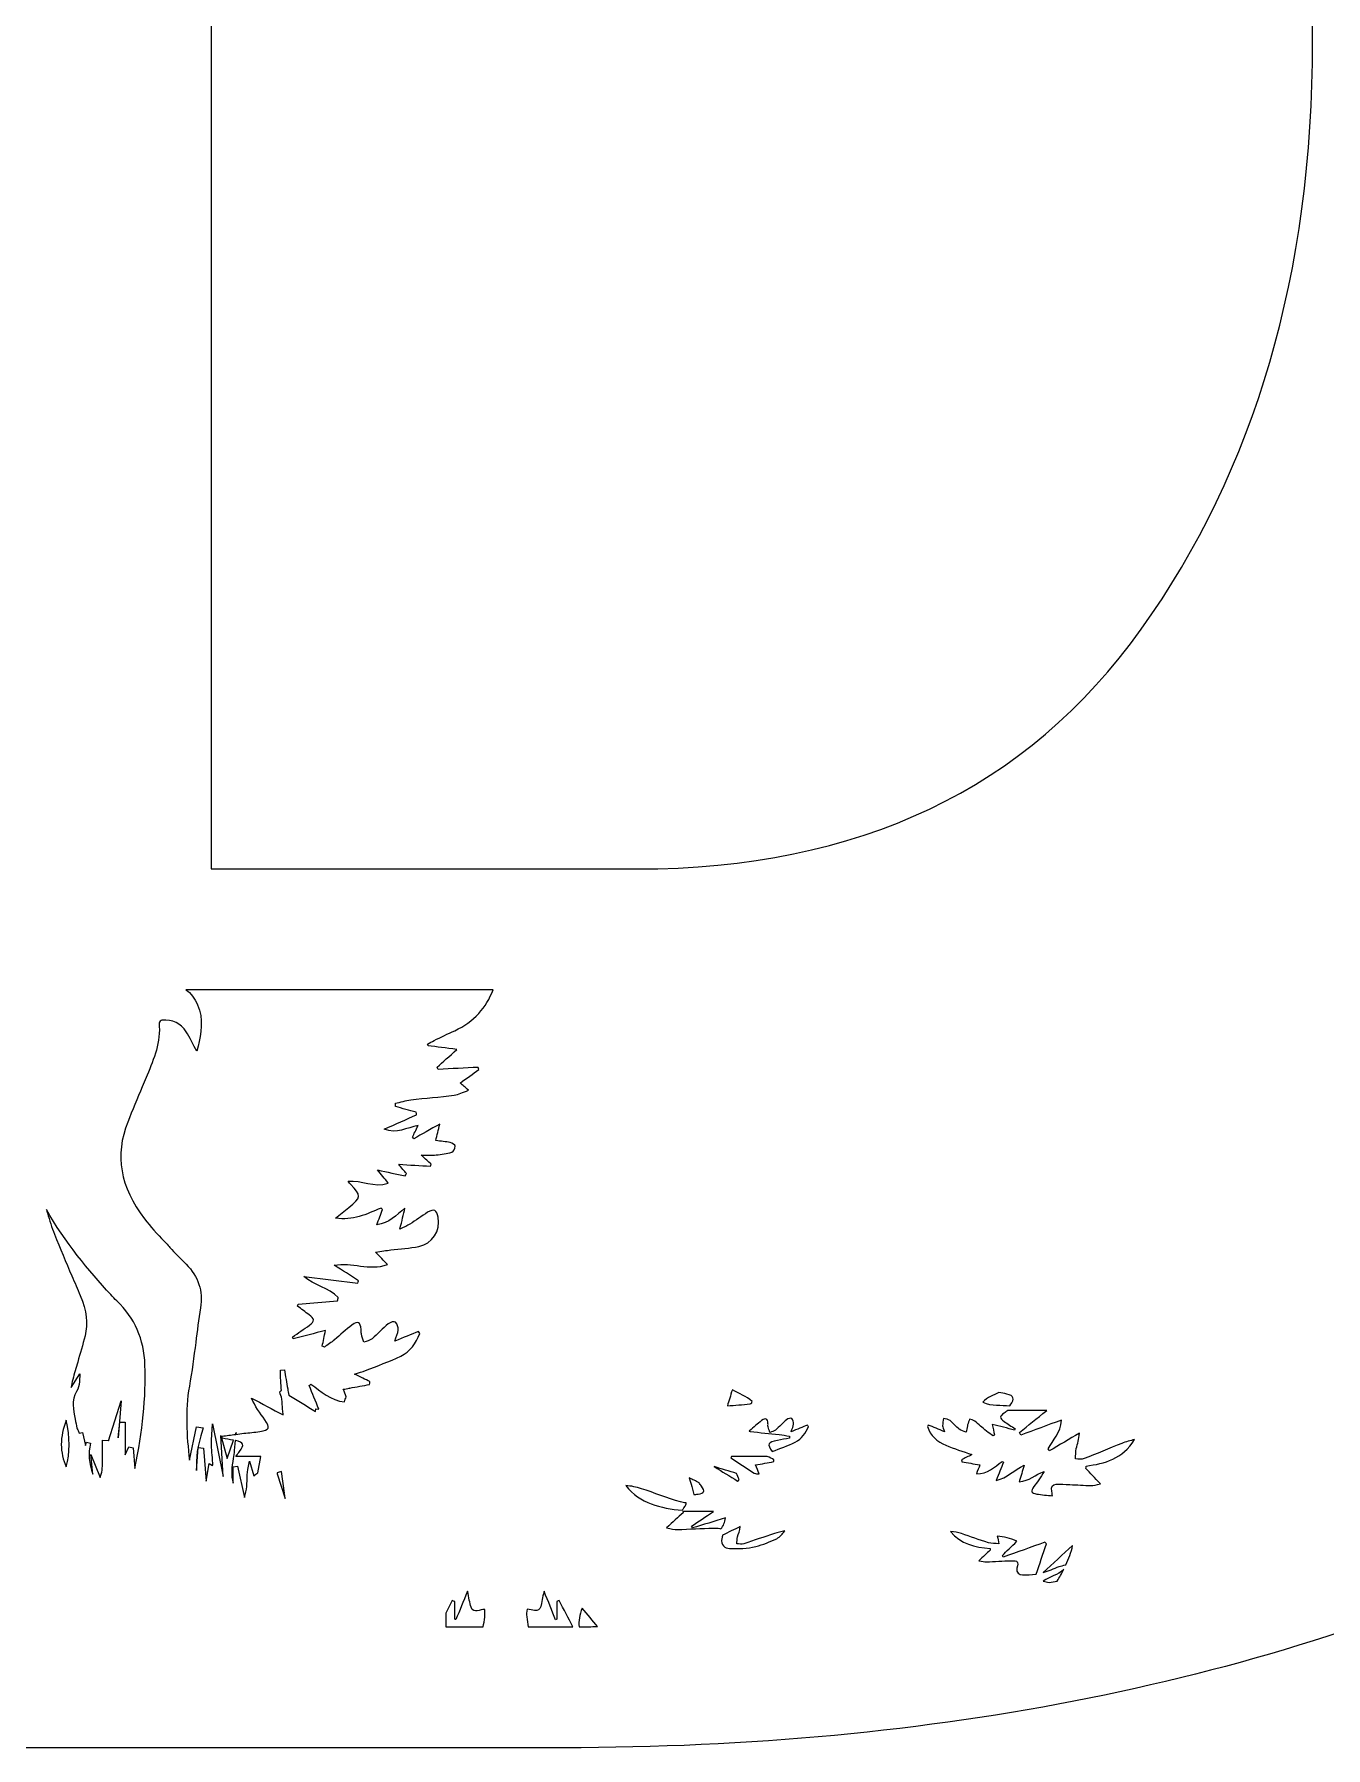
# Model space of a CAD drawing. Header units: millimetres. Extents: x 31 to 225, y -115 to -14.
# Drawn here: x 54.7 to 86.8, y -112.52 to -69.95 of the extents above; entities that cross this region are included whole.
import ezdxf

# ---------------------------------------------------------------- set-up
doc = ezdxf.new("R2010")
doc.units = ezdxf.units.MM
doc.header["$MEASUREMENT"] = 0
doc.layers.add('Layer 2', color=7, linetype='Continuous')

msp = doc.modelspace()

# ---------------------------------------------------------------- linework, layer by layer
at = {"layer": 'Layer 2', "lineweight": 0}
for points, knots in [([(115.237, -69.886), (115.237, -56.425), (110.949, -45.974), (102.373, -38.533), (93.798, -31.093), (82.657, -27.373), (68.953, -27.373), (68.953, -27.373), (30.939, -27.373), (30.939, -27.373), (30.939, -27.373), (30.939, -112.522), (30.939, -112.522), (30.939, -112.522), (67.858, -112.522), (67.858, -112.522), (77.102, -112.522), (85.273, -110.88), (92.368, -107.595), (96.95, -105.528), (100.953, -102.751), (104.38, -99.263), (105.862, -97.755), (107.193, -96.108), (108.39, -94.338), (108.399, -94.334), (108.408, -94.332), (108.417, -94.328), (108.412, -94.326), (108.406, -94.324), (108.401, -94.322), (109.968, -92.004), (111.299, -89.47), (112.379, -86.703), (114.284, -81.818), (115.237, -76.212), (115.237, -69.886)], [0, 0, 0, 0, 1, 1, 1, 2, 2, 2, 3, 3, 3, 4, 4, 4, 5, 5, 5, 6, 6, 6, 7, 7, 7, 8, 8, 8, 9, 9, 9, 10, 10, 10, 11, 11, 11, 12, 12, 12, 12]), ([(59.099, -90.687), (59.099, -90.687), (59.099, -49.207), (59.099, -49.207), (59.099, -49.207), (68.344, -49.207), (68.344, -49.207), (74.264, -49.207), (78.765, -51.214), (81.847, -55.229), (84.927, -59.243), (86.469, -64.21), (86.469, -70.13), (86.469, -75.888), (85.049, -80.753), (82.211, -84.727), (79.373, -88.701), (75.196, -90.687), (69.682, -90.687), (69.682, -90.687), (59.099, -90.687), (59.099, -90.687)], [0, 0, 0, 0, 1, 1, 1, 2, 2, 2, 3, 3, 3, 4, 4, 4, 5, 5, 5, 6, 6, 6, 7, 7, 7, 7]), ([(65.151, -94.706), (64.979, -94.785), (64.807, -94.867), (64.636, -94.949), (64.58, -94.976), (64.526, -95.008), (64.472, -95.037), (64.476, -95.051), (64.481, -95.066), (64.486, -95.08), (64.706, -95.108), (64.925, -95.135), (65.205, -95.171), (65.009, -95.346), (64.861, -95.479), (64.713, -95.611), (64.721, -95.63), (64.73, -95.648), (64.739, -95.667), (65.071, -95.65), (65.404, -95.633), (65.736, -95.616), (65.741, -95.635), (65.746, -95.653), (65.751, -95.672), (65.599, -95.781), (65.448, -95.89), (65.285, -96.006), (65.36, -96.071), (65.406, -96.109), (65.494, -96.185), (65.351, -96.236), (65.246, -96.293), (65.136, -96.307), (64.779, -96.354), (64.419, -96.381), (64.061, -96.424), (63.931, -96.44), (63.804, -96.481), (63.675, -96.51), (63.676, -96.537), (63.676, -96.564), (63.676, -96.591), (63.848, -96.638), (64.02, -96.685), (64.192, -96.732), (64.195, -96.753), (64.198, -96.774), (64.201, -96.795), (63.944, -96.91), (63.687, -97.025), (63.399, -97.154), (63.712, -97.28), (63.953, -97.114), (64.239, -97.063), (64.182, -97.18), (64.14, -97.264), (64.099, -97.348), (64.111, -97.362), (64.122, -97.377), (64.134, -97.392), (64.337, -97.276), (64.54, -97.16), (64.777, -97.025), (64.741, -97.178), (64.712, -97.302), (64.68, -97.438), (64.806, -97.453), (64.925, -97.46), (65.04, -97.485), (65.088, -97.496), (65.164, -97.547), (65.163, -97.578), (65.161, -97.629), (65.119, -97.711), (65.076, -97.724), (64.952, -97.763), (64.82, -97.781), (64.69, -97.793), (64.583, -97.804), (64.475, -97.796), (64.318, -97.796), (64.428, -97.897), (64.494, -97.958), (64.561, -98.019), (64.556, -98.037), (64.551, -98.054), (64.546, -98.072), (64.291, -98.057), (64.037, -98.041), (63.76, -98.025), (63.838, -98.12), (63.894, -98.189), (63.95, -98.258), (63.941, -98.277), (63.931, -98.296), (63.922, -98.316), (63.7, -98.267), (63.479, -98.219), (63.231, -98.165), (63.325, -98.281), (63.401, -98.374), (63.495, -98.49), (63.14, -98.621), (62.837, -98.403), (62.501, -98.446), (62.533, -98.487), (62.545, -98.507), (62.561, -98.523), (62.83, -98.799), (62.826, -98.852), (62.52, -99.1), (62.411, -99.188), (62.299, -99.273), (62.188, -99.36), (62.609, -99.432), (62.962, -99.266), (63.318, -99.114), (63.332, -99.125), (63.345, -99.136), (63.359, -99.147), (63.311, -99.269), (63.264, -99.392), (63.211, -99.527), (63.516, -99.496), (63.694, -99.279), (63.914, -99.119), (63.876, -99.273), (63.839, -99.427), (63.788, -99.635), (63.905, -99.578), (63.974, -99.553), (64.035, -99.514), (64.184, -99.418), (64.325, -99.31), (64.476, -99.218), (64.633, -99.123), (64.71, -99.163), (64.739, -99.338), (64.796, -99.683), (64.599, -99.998), (64.258, -100.067), (64.029, -100.114), (63.794, -100.125), (63.562, -100.154), (63.448, -100.168), (63.335, -100.185), (63.185, -100.206), (63.299, -100.327), (63.378, -100.41), (63.48, -100.518), (63.015, -100.676), (62.593, -100.45), (62.157, -100.533), (62.358, -100.661), (62.56, -100.79), (62.761, -100.919), (62.756, -100.939), (62.75, -100.959), (62.744, -100.98), (62.744, -100.98), (61.401, -100.812), (61.401, -100.812), (61.662, -101.043), (62.019, -101.088), (62.255, -101.331), (62.25, -101.359), (62.245, -101.387), (62.24, -101.415), (62.24, -101.415), (61.261, -101.499), (61.261, -101.499), (61.255, -101.515), (61.248, -101.532), (61.242, -101.548), (61.34, -101.62), (61.436, -101.696), (61.536, -101.765), (61.663, -101.852), (61.676, -101.934), (61.541, -102.025), (61.398, -102.12), (61.258, -102.22), (61.117, -102.318), (61.124, -102.333), (61.131, -102.347), (61.137, -102.362), (61.401, -102.294), (61.665, -102.226), (61.939, -102.156), (61.909, -102.297), (61.884, -102.42), (61.858, -102.542), (61.876, -102.551), (61.893, -102.561), (61.911, -102.571), (61.995, -102.509), (62.082, -102.451), (62.162, -102.385), (62.308, -102.265), (62.445, -102.131), (62.597, -102.019), (62.744, -101.91), (62.809, -101.946), (62.826, -102.128), (62.83, -102.165), (62.821, -102.205), (62.83, -102.241), (62.847, -102.31), (62.873, -102.376), (62.895, -102.443), (62.963, -102.417), (63.043, -102.405), (63.096, -102.36), (63.236, -102.242), (63.358, -102.104), (63.499, -101.987), (63.544, -101.949), (63.654, -101.921), (63.68, -101.946), (63.726, -101.988), (63.748, -102.077), (63.744, -102.144), (63.74, -102.226), (63.698, -102.306), (63.663, -102.42), (63.882, -102.33), (64.066, -102.254), (64.251, -102.179), (64.261, -102.196), (64.271, -102.214), (64.281, -102.232), (64.188, -102.471), (64.042, -102.679), (63.81, -102.793), (63.527, -102.931), (63.227, -103.032), (62.933, -103.148), (62.852, -103.18), (62.768, -103.205), (62.659, -103.242), (62.812, -103.315), (62.927, -103.37), (63.042, -103.425), (63.04, -103.449), (63.038, -103.473), (63.035, -103.497), (62.875, -103.526), (62.709, -103.556), (62.543, -103.586), (62.543, -103.586), (62.533, -103.583), (62.533, -103.583), (62.532, -103.584), (62.531, -103.586), (62.531, -103.588), (62.48, -103.597), (62.432, -103.606), (62.38, -103.616), (62.407, -103.681), (62.431, -103.74), (62.455, -103.8), (62.44, -103.843), (62.423, -103.887), (62.409, -103.931), (62.061, -103.893), (61.829, -103.667), (61.576, -103.486), (61.561, -103.498), (61.547, -103.51), (61.532, -103.522), (61.612, -103.717), (61.692, -103.913), (61.771, -104.108), (61.771, -104.108), (61.696, -104.103), (61.696, -104.103), (61.696, -104.103), (61.687, -104.166), (61.687, -104.166), (61.467, -104.031), (61.247, -103.896), (61.027, -103.761), (61.018, -103.709), (61.008, -103.655), (60.999, -103.603), (60.972, -103.447), (60.944, -103.29), (60.916, -103.133), (60.916, -103.133), (60.817, -103.143), (60.817, -103.143), (60.821, -103.312), (60.833, -103.481), (60.845, -103.649), (60.845, -103.649), (60.838, -103.645), (60.838, -103.645), (60.826, -103.657), (60.814, -103.668), (60.802, -103.68), (60.82, -103.74), (60.838, -103.8), (60.857, -103.859), (60.863, -103.945), (60.869, -104.03), (60.874, -104.116), (60.877, -104.161), (60.883, -104.207), (60.888, -104.252), (60.625, -104.113), (60.361, -103.974), (60.098, -103.834), (60.187, -104.034), (60.308, -104.206), (60.432, -104.376), (60.569, -104.564), (60.544, -104.631), (60.309, -104.667), (60.178, -104.687), (60.045, -104.693), (59.913, -104.709), (59.846, -104.717), (59.779, -104.727), (59.712, -104.735), (59.712, -104.735), (59.718, -104.686), (59.718, -104.686), (59.718, -104.686), (59.7, -104.737), (59.7, -104.737), (59.59, -104.752), (59.48, -104.766), (59.37, -104.781), (59.371, -104.798), (59.371, -104.815), (59.371, -104.832), (59.465, -104.848), (59.559, -104.863), (59.652, -104.88), (59.652, -104.88), (59.498, -105.336), (59.498, -105.336), (59.498, -105.336), (59.334, -104.761), (59.334, -104.761), (59.334, -104.761), (59.393, -105.785), (59.393, -105.785), (59.393, -105.785), (59.127, -104.478), (59.127, -104.478), (59.127, -104.478), (59.108, -104.877), (59.108, -104.877), (59.099, -105.045), (59.117, -105.211), (59.134, -105.371), (59.134, -105.371), (59.143, -105.464), (59.143, -105.464), (59.144, -105.475), (59.14, -105.491), (59.134, -105.507), (59.134, -105.507), (59.046, -105.46), (59.046, -105.46), (59.046, -105.46), (58.976, -105.898), (58.976, -105.898), (58.976, -105.898), (58.904, -105.076), (58.904, -105.076), (58.904, -105.076), (58.776, -105.064), (58.776, -105.064), (58.776, -105.064), (58.737, -105.635), (58.737, -105.635), (58.711, -105.336), (58.758, -105.014), (58.883, -104.632), (58.883, -104.632), (58.896, -104.576), (58.896, -104.576), (58.896, -104.576), (58.73, -104.549), (58.73, -104.549), (58.73, -104.549), (58.555, -105.373), (58.555, -105.373), (58.491, -104.771), (58.446, -104.154), (58.556, -103.539), (58.62, -103.178), (58.668, -102.809), (58.714, -102.453), (58.75, -102.169), (58.788, -101.877), (58.834, -101.591), (58.901, -101.172), (58.783, -100.817), (58.473, -100.505), (58.473, -100.505), (58.462, -100.494), (58.462, -100.494), (58.349, -100.38), (58.232, -100.263), (58.122, -100.143), (58.059, -100.073), (57.994, -100.005), (57.929, -99.936), (57.761, -99.758), (57.587, -99.574), (57.438, -99.378), (56.834, -98.586), (56.699, -97.801), (57.024, -96.977), (57.14, -96.684), (57.265, -96.388), (57.385, -96.101), (57.385, -96.101), (57.507, -95.809), (57.507, -95.809), (57.676, -95.404), (57.85, -94.985), (57.802, -94.513), (57.807, -94.493), (57.856, -94.446), (57.875, -94.442), (58.138, -94.424), (58.341, -94.523), (58.48, -94.733), (58.526, -94.802), (58.563, -94.877), (58.607, -94.963), (58.629, -95.006), (58.652, -95.052), (58.678, -95.1), (58.678, -95.1), (58.738, -95.213), (58.738, -95.213), (58.738, -95.213), (58.771, -95.09), (58.771, -95.09), (58.851, -94.783), (58.912, -94.421), (58.759, -94.061), (58.691, -93.901), (58.593, -93.776), (58.471, -93.687), (58.471, -93.687), (66.103, -93.687), (66.103, -93.687), (65.937, -94.134), (65.633, -94.484), (65.151, -94.706)], [0, 0, 0, 0, 1, 1, 1, 2, 2, 2, 3, 3, 3, 4, 4, 4, 5, 5, 5, 6, 6, 6, 7, 7, 7, 8, 8, 8, 9, 9, 9, 10, 10, 10, 11, 11, 11, 12, 12, 12, 13, 13, 13, 14, 14, 14, 15, 15, 15, 16, 16, 16, 17, 17, 17, 18, 18, 18, 19, 19, 19, 20, 20, 20, 21, 21, 21, 22, 22, 22, 23, 23, 23, 24, 24, 24, 25, 25, 25, 26, 26, 26, 27, 27, 27, 28, 28, 28, 29, 29, 29, 30, 30, 30, 31, 31, 31, 32, 32, 32, 33, 33, 33, 34, 34, 34, 35, 35, 35, 36, 36, 36, 37, 37, 37, 38, 38, 38, 39, 39, 39, 40, 40, 40, 41, 41, 41, 42, 42, 42, 43, 43, 43, 44, 44, 44, 45, 45, 45, 46, 46, 46, 47, 47, 47, 48, 48, 48, 49, 49, 49, 50, 50, 50, 51, 51, 51, 52, 52, 52, 53, 53, 53, 54, 54, 54, 55, 55, 55, 56, 56, 56, 57, 57, 57, 58, 58, 58, 59, 59, 59, 60, 60, 60, 61, 61, 61, 62, 62, 62, 63, 63, 63, 64, 64, 64, 65, 65, 65, 66, 66, 66, 67, 67, 67, 68, 68, 68, 69, 69, 69, 70, 70, 70, 71, 71, 71, 72, 72, 72, 73, 73, 73, 74, 74, 74, 75, 75, 75, 76, 76, 76, 77, 77, 77, 78, 78, 78, 79, 79, 79, 80, 80, 80, 81, 81, 81, 82, 82, 82, 83, 83, 83, 84, 84, 84, 85, 85, 85, 86, 86, 86, 87, 87, 87, 88, 88, 88, 89, 89, 89, 90, 90, 90, 91, 91, 91, 92, 92, 92, 93, 93, 93, 94, 94, 94, 95, 95, 95, 96, 96, 96, 97, 97, 97, 98, 98, 98, 99, 99, 99, 100, 100, 100, 101, 101, 101, 102, 102, 102, 103, 103, 103, 104, 104, 104, 105, 105, 105, 106, 106, 106, 107, 107, 107, 108, 108, 108, 109, 109, 109, 110, 110, 110, 111, 111, 111, 112, 112, 112, 113, 113, 113, 114, 114, 114, 115, 115, 115, 116, 116, 116, 117, 117, 117, 118, 118, 118, 119, 119, 119, 120, 120, 120, 121, 121, 121, 122, 122, 122, 123, 123, 123, 124, 124, 124, 125, 125, 125, 126, 126, 126, 127, 127, 127, 128, 128, 128, 129, 129, 129, 130, 130, 130, 131, 131, 131, 132, 132, 132, 133, 133, 133, 134, 134, 134, 135, 135, 135, 136, 136, 136, 137, 137, 137, 138, 138, 138, 139, 139, 139, 140, 140, 140, 141, 141, 141, 142, 142, 142, 143, 143, 143, 144, 144, 144, 145, 145, 145, 146, 146, 146, 147, 147, 147, 148, 148, 148, 149, 149, 149, 150, 150, 150, 151, 151, 151, 152, 152, 152, 152]), ([(57.198, -105.581), (57.198, -105.581), (57.162, -105.072), (57.162, -105.072), (57.162, -105.072), (57.054, -105.049), (57.054, -105.049), (57.054, -105.049), (56.959, -105.248), (56.959, -105.248), (56.959, -105.248), (56.959, -104.433), (56.959, -104.433), (56.959, -104.433), (56.824, -104.429), (56.824, -104.429), (56.824, -104.429), (56.784, -104.818), (56.784, -104.818), (56.784, -104.818), (56.857, -103.905), (56.857, -103.905), (56.857, -103.905), (56.549, -104.896), (56.549, -104.896), (56.549, -104.896), (56.549, -104.886), (56.549, -104.886), (56.549, -104.886), (56.395, -104.881), (56.395, -104.881), (56.395, -104.881), (56.395, -104.932), (56.395, -104.932), (56.395, -104.995), (56.395, -105.058), (56.396, -105.121), (56.398, -105.271), (56.399, -105.427), (56.391, -105.579), (56.388, -105.643), (56.369, -105.707), (56.349, -105.775), (56.346, -105.786), (56.343, -105.796), (56.34, -105.806), (56.34, -105.806), (56.105, -105.239), (56.105, -105.239), (56.105, -105.239), (56.153, -105.721), (56.153, -105.721), (56.058, -105.463), (56.04, -105.211), (56.097, -104.956), (56.097, -104.956), (56, -104.931), (56, -104.931), (56, -104.931), (55.976, -105.014), (55.976, -105.014), (55.976, -105.014), (55.899, -104.686), (55.899, -104.686), (55.899, -104.686), (55.816, -104.702), (55.816, -104.702), (55.811, -104.672), (55.795, -104.647), (55.782, -104.624), (55.771, -104.607), (55.762, -104.59), (55.76, -104.578), (55.749, -104.506), (55.734, -104.434), (55.719, -104.362), (55.668, -104.122), (55.621, -103.895), (55.754, -103.668), (55.795, -103.6), (55.817, -103.518), (55.822, -103.425), (55.822, -103.425), (55.832, -103.234), (55.832, -103.234), (55.832, -103.234), (55.619, -103.572), (55.619, -103.572), (55.63, -103.503), (55.64, -103.437), (55.658, -103.372), (55.697, -103.228), (55.739, -103.084), (55.781, -102.941), (55.843, -102.728), (55.908, -102.507), (55.963, -102.287), (56.039, -101.98), (56.001, -101.662), (55.844, -101.287), (55.775, -101.123), (55.705, -100.96), (55.635, -100.797), (55.491, -100.459), (55.342, -100.11), (55.204, -99.763), (55.136, -99.593), (55.083, -99.413), (55.031, -99.239), (55.022, -99.208), (55.013, -99.177), (55.004, -99.146), (55.454, -99.965), (56.062, -100.666), (56.601, -101.263), (56.653, -101.321), (56.7, -101.373), (56.751, -101.421), (57.2, -101.844), (57.429, -102.366), (57.452, -103.015), (57.48, -103.813), (57.397, -104.653), (57.198, -105.581)], [0, 0, 0, 0, 1, 1, 1, 2, 2, 2, 3, 3, 3, 4, 4, 4, 5, 5, 5, 6, 6, 6, 7, 7, 7, 8, 8, 8, 9, 9, 9, 10, 10, 10, 11, 11, 11, 12, 12, 12, 13, 13, 13, 14, 14, 14, 15, 15, 15, 16, 16, 16, 17, 17, 17, 18, 18, 18, 19, 19, 19, 20, 20, 20, 21, 21, 21, 22, 22, 22, 23, 23, 23, 24, 24, 24, 25, 25, 25, 26, 26, 26, 27, 27, 27, 28, 28, 28, 29, 29, 29, 30, 30, 30, 31, 31, 31, 32, 32, 32, 33, 33, 33, 34, 34, 34, 35, 35, 35, 36, 36, 36, 37, 37, 37, 38, 38, 38, 39, 39, 39, 40, 40, 40, 41, 41, 41, 41]), ([(71.925, -104.028), (71.964, -103.901), (72.003, -103.774), (72.049, -103.627), (72.213, -103.73), (72.405, -103.779), (72.54, -103.918), (72.538, -103.93), (72.536, -103.942), (72.534, -103.954), (72.519, -103.962), (72.504, -103.971), (72.488, -103.98), (72.301, -103.996), (72.113, -104.012), (71.925, -104.028)], [0, 0, 0, 0, 1, 1, 1, 2, 2, 2, 3, 3, 3, 4, 4, 4, 5, 5, 5, 5]), ([(78.272, -103.936), (78.391, -103.815), (78.536, -103.759), (78.672, -103.692), (78.738, -103.705), (78.804, -103.716), (78.869, -103.733), (79.051, -103.779), (79.069, -103.841), (78.957, -104.011), (78.953, -104.016), (78.949, -104.023), (78.946, -104.029), (78.731, -103.994), (78.5, -104.046), (78.272, -103.936)], [0, 0, 0, 0, 1, 1, 1, 2, 2, 2, 3, 3, 3, 4, 4, 4, 5, 5, 5, 5]), ([(80.84, -105.522), (80.839, -105.542), (80.838, -105.563), (80.837, -105.583), (80.943, -105.696), (81.048, -105.809), (81.194, -105.965), (81.088, -105.986), (81.026, -106.008), (80.965, -106.007), (80.788, -106.004), (80.61, -105.99), (80.433, -105.983), (80.32, -105.978), (80.207, -105.969), (80.094, -105.977), (80.009, -105.983), (79.954, -106.029), (79.987, -106.158), (79.997, -106.197), (80, -106.229), (80.003, -106.262), (79.873, -106.249), (79.742, -106.238), (79.612, -106.218), (79.475, -106.198), (79.458, -106.147), (79.539, -106.035), (79.58, -105.979), (79.627, -105.926), (79.666, -105.869), (79.712, -105.8), (79.752, -105.728), (79.795, -105.657), (79.583, -105.73), (79.427, -105.901), (79.177, -105.911), (79.221, -105.771), (79.257, -105.653), (79.304, -105.5), (79.044, -105.615), (78.88, -105.824), (78.606, -105.879), (78.672, -105.715), (78.73, -105.572), (78.788, -105.429), (78.777, -105.422), (78.766, -105.415), (78.755, -105.408), (78.564, -105.547), (78.391, -105.724), (78.113, -105.716), (78.146, -105.634), (78.173, -105.568), (78.202, -105.495), (78.044, -105.467), (77.898, -105.441), (77.752, -105.415), (77.75, -105.398), (77.747, -105.382), (77.745, -105.366), (77.827, -105.326), (77.909, -105.286), (78.002, -105.24), (77.778, -105.16), (77.562, -105.094), (77.355, -105.006), (77.139, -104.915), (76.97, -104.767), (76.896, -104.538), (76.903, -104.526), (76.911, -104.515), (76.918, -104.503), (77.044, -104.556), (77.17, -104.609), (77.322, -104.673), (77.298, -104.601), (77.273, -104.56), (77.273, -104.52), (77.273, -104.46), (77.29, -104.4), (77.299, -104.339), (77.353, -104.357), (77.417, -104.362), (77.459, -104.395), (77.541, -104.459), (77.606, -104.546), (77.687, -104.61), (77.734, -104.647), (77.8, -104.66), (77.858, -104.683), (77.87, -104.63), (77.882, -104.577), (77.893, -104.524), (77.895, -104.516), (77.891, -104.506), (77.894, -104.498), (77.91, -104.451), (77.926, -104.404), (77.943, -104.357), (77.986, -104.373), (78.037, -104.38), (78.072, -104.407), (78.171, -104.485), (78.263, -104.573), (78.361, -104.653), (78.415, -104.698), (78.475, -104.735), (78.533, -104.775), (78.544, -104.767), (78.554, -104.759), (78.565, -104.751), (78.547, -104.666), (78.528, -104.581), (78.508, -104.489), (78.701, -104.537), (78.882, -104.583), (79.063, -104.629), (79.067, -104.618), (79.07, -104.608), (79.074, -104.597), (78.985, -104.536), (78.895, -104.477), (78.807, -104.414), (78.68, -104.322), (78.681, -104.296), (78.806, -104.205), (78.834, -104.185), (78.861, -104.164), (78.888, -104.144), (78.888, -104.144), (79.861, -104.144), (79.861, -104.144), (79.611, -104.345), (79.4, -104.515), (79.189, -104.686), (79.199, -104.709), (79.209, -104.733), (79.219, -104.756), (79.549, -104.633), (79.878, -104.511), (80.225, -104.382), (80.214, -104.707), (80.009, -104.873), (79.899, -105.098), (79.908, -105.115), (79.916, -105.131), (79.925, -105.148), (80.175, -105.001), (80.425, -104.854), (80.674, -104.707), (80.669, -104.852), (80.624, -104.967), (80.597, -105.088), (80.578, -105.17), (80.582, -105.26), (80.576, -105.346), (80.648, -105.345), (80.725, -105.364), (80.791, -105.338), (81.104, -105.219), (81.413, -105.084), (81.725, -104.961), (81.829, -104.919), (81.938, -104.896), (82.045, -104.864), (81.742, -105.348), (81.301, -105.462), (80.84, -105.522)], [0, 0, 0, 0, 1, 1, 1, 2, 2, 2, 3, 3, 3, 4, 4, 4, 5, 5, 5, 6, 6, 6, 7, 7, 7, 8, 8, 8, 9, 9, 9, 10, 10, 10, 11, 11, 11, 12, 12, 12, 13, 13, 13, 14, 14, 14, 15, 15, 15, 16, 16, 16, 17, 17, 17, 18, 18, 18, 19, 19, 19, 20, 20, 20, 21, 21, 21, 22, 22, 22, 23, 23, 23, 24, 24, 24, 25, 25, 25, 26, 26, 26, 27, 27, 27, 28, 28, 28, 29, 29, 29, 30, 30, 30, 31, 31, 31, 32, 32, 32, 33, 33, 33, 34, 34, 34, 35, 35, 35, 36, 36, 36, 37, 37, 37, 38, 38, 38, 39, 39, 39, 40, 40, 40, 41, 41, 41, 42, 42, 42, 43, 43, 43, 44, 44, 44, 45, 45, 45, 46, 46, 46, 47, 47, 47, 48, 48, 48, 49, 49, 49, 50, 50, 50, 51, 51, 51, 52, 52, 52, 53, 53, 53, 54, 54, 54, 55, 55, 55, 56, 56, 56, 56]), ([(55.497, -105.544), (55.333, -105.185), (55.333, -104.804), (55.496, -104.385), (55.59, -104.814), (55.59, -105.203), (55.497, -105.544)], [0, 0, 0, 0, 1, 1, 1, 2, 2, 2, 2]), ([(73.614, -104.928), (73.429, -105.018), (73.233, -105.086), (73.04, -105.161), (72.903, -104.981), (72.928, -104.931), (73.168, -104.886), (73.269, -104.867), (73.37, -104.849), (73.471, -104.83), (73.47, -104.814), (73.468, -104.798), (73.467, -104.782), (73.383, -104.768), (73.299, -104.75), (73.213, -104.74), (72.975, -104.713), (72.734, -104.697), (72.496, -104.662), (72.483, -104.66), (72.477, -104.656), (72.466, -104.654), (72.469, -104.651), (72.473, -104.649), (72.476, -104.646), (72.577, -104.563), (72.672, -104.471), (72.777, -104.393), (72.878, -104.318), (72.923, -104.343), (72.935, -104.468), (72.937, -104.494), (72.931, -104.522), (72.937, -104.547), (72.949, -104.594), (72.967, -104.64), (72.982, -104.686), (73.029, -104.668), (73.085, -104.66), (73.121, -104.629), (73.217, -104.547), (73.302, -104.452), (73.399, -104.371), (73.43, -104.345), (73.506, -104.326), (73.524, -104.343), (73.556, -104.372), (73.571, -104.433), (73.569, -104.48), (73.566, -104.536), (73.537, -104.592), (73.512, -104.67), (73.664, -104.608), (73.791, -104.556), (73.919, -104.504), (73.925, -104.516), (73.932, -104.528), (73.939, -104.541), (73.875, -104.705), (73.774, -104.849), (73.614, -104.928)], [0, 0, 0, 0, 1, 1, 1, 2, 2, 2, 3, 3, 3, 4, 4, 4, 5, 5, 5, 6, 6, 6, 7, 7, 7, 8, 8, 8, 9, 9, 9, 10, 10, 10, 11, 11, 11, 12, 12, 12, 13, 13, 13, 14, 14, 14, 15, 15, 15, 16, 16, 16, 17, 17, 17, 18, 18, 18, 19, 19, 19, 20, 20, 20, 20]), ([(60.259, -105.692), (60.224, -105.716), (60.188, -105.74), (60.154, -105.763), (60.154, -105.763), (60.046, -105.401), (60.046, -105.401), (60.046, -105.401), (60.009, -105.611), (60.009, -105.611), (59.994, -105.698), (59.992, -105.783), (59.99, -105.864), (59.988, -105.92), (59.987, -105.975), (59.981, -106.029), (59.972, -106.12), (59.951, -106.213), (59.93, -106.303), (59.929, -106.305), (59.929, -106.306), (59.929, -106.308), (59.929, -106.308), (59.756, -105.529), (59.756, -105.529), (59.756, -105.529), (59.642, -105.544), (59.642, -105.544), (59.642, -105.544), (59.642, -105.951), (59.642, -105.951), (59.582, -105.745), (59.612, -105.545), (59.644, -105.335), (59.654, -105.268), (59.664, -105.2), (59.671, -105.133), (59.671, -105.133), (59.697, -104.888), (59.697, -104.888), (59.698, -104.888), (59.699, -104.888), (59.699, -104.889), (59.913, -104.933), (59.934, -104.994), (59.802, -105.159), (59.776, -105.191), (59.754, -105.227), (59.712, -105.288), (59.712, -105.288), (60.332, -105.288), (60.332, -105.288), (60.332, -105.288), (60.259, -105.692), (60.259, -105.692)], [0, 0, 0, 0, 1, 1, 1, 2, 2, 2, 3, 3, 3, 4, 4, 4, 5, 5, 5, 6, 6, 6, 7, 7, 7, 8, 8, 8, 9, 9, 9, 10, 10, 10, 11, 11, 11, 12, 12, 12, 13, 13, 13, 14, 14, 14, 15, 15, 15, 16, 16, 16, 17, 17, 17, 18, 18, 18, 18]), ([(72.153, -105.705), (72.174, -105.757), (72.196, -105.809), (72.217, -105.861), (72.205, -105.873), (72.192, -105.884), (72.18, -105.896), (71.986, -105.776), (71.792, -105.657), (71.598, -105.538), (71.786, -105.595), (71.971, -105.65), (72.153, -105.705)], [0, 0, 0, 0, 1, 1, 1, 2, 2, 2, 3, 3, 3, 4, 4, 4, 4]), ([(72.718, -105.719), (72.672, -105.719), (72.632, -105.708), (72.592, -105.7), (72.592, -105.7), (72.014, -105.318), (72.014, -105.318), (72.019, -105.306), (72.023, -105.296), (72.028, -105.285), (72.028, -105.285), (72.917, -105.285), (72.917, -105.285), (72.976, -105.313), (73.032, -105.34), (73.084, -105.365), (73.082, -105.381), (73.081, -105.397), (73.079, -105.414), (72.931, -105.441), (72.783, -105.467), (72.626, -105.496), (72.659, -105.575), (72.686, -105.64), (72.718, -105.719)], [0, 0, 0, 0, 1, 1, 1, 2, 2, 2, 3, 3, 3, 4, 4, 4, 5, 5, 5, 6, 6, 6, 7, 7, 7, 8, 8, 8, 8]), ([(60.741, -105.72), (60.741, -105.72), (60.736, -105.709), (60.736, -105.709), (60.736, -105.709), (60.736, -105.7), (60.736, -105.7), (60.735, -105.697), (60.735, -105.694), (60.735, -105.691), (60.771, -105.68), (60.809, -105.668), (60.846, -105.657), (60.846, -105.657), (60.921, -106.199), (60.921, -106.199), (60.917, -106.205), (60.913, -106.211), (60.909, -106.217), (60.915, -106.226), (60.921, -106.235), (60.927, -106.244), (60.927, -106.244), (60.938, -106.326), (60.938, -106.326), (60.938, -106.326), (60.741, -105.72), (60.741, -105.72)], [0, 0, 0, 0, 1, 1, 1, 2, 2, 2, 3, 3, 3, 4, 4, 4, 5, 5, 5, 6, 6, 6, 7, 7, 7, 8, 8, 8, 9, 9, 9, 9]), ([(69.399, -106.01), (69.534, -106.019), (69.664, -106.044), (69.788, -106.085), (70.112, -106.192), (70.432, -106.314), (70.758, -106.414), (70.803, -106.428), (70.851, -106.432), (70.899, -106.436), (70.911, -106.464), (70.893, -106.504), (70.846, -106.561), (70.834, -106.578), (70.82, -106.598), (70.804, -106.622), (70.264, -106.574), (69.759, -106.452), (69.399, -106.01)], [0, 0, 0, 0, 1, 1, 1, 2, 2, 2, 3, 3, 3, 4, 4, 4, 5, 5, 5, 6, 6, 6, 6]), ([(70.974, -105.815), (71.062, -105.858), (71.14, -105.896), (71.222, -105.936), (71.242, -105.964), (71.261, -105.993), (71.281, -106.021), (71.376, -106.151), (71.359, -106.197), (71.197, -106.222), (71.162, -106.227), (71.126, -106.229), (71.091, -106.233), (71.082, -106.186), (71.074, -106.14), (71.063, -106.094), (71.043, -106.013), (71.013, -105.935), (70.974, -105.815)], [0, 0, 0, 0, 1, 1, 1, 2, 2, 2, 3, 3, 3, 4, 4, 4, 5, 5, 5, 6, 6, 6, 6]), ([(71.576, -107.063), (71.279, -107.07), (70.982, -107.092), (70.685, -107.1), (70.609, -107.103), (70.533, -107.079), (70.409, -107.059), (70.574, -106.911), (70.7, -106.797), (70.826, -106.683), (70.826, -106.683), (70.822, -106.651), (70.822, -106.651), (70.822, -106.651), (71.58, -106.651), (71.58, -106.651), (71.378, -106.786), (71.207, -106.9), (71.035, -107.015), (71.043, -107.031), (71.052, -107.046), (71.06, -107.062), (71.327, -106.98), (71.594, -106.897), (71.876, -106.811), (71.871, -106.924), (71.824, -107.008), (71.767, -107.084), (71.73, -107.065), (71.67, -107.061), (71.576, -107.063)], [0, 0, 0, 0, 1, 1, 1, 2, 2, 2, 3, 3, 3, 4, 4, 4, 5, 5, 5, 6, 6, 6, 7, 7, 7, 8, 8, 8, 9, 9, 9, 10, 10, 10, 10]), ([(73.157, -107.328), (72.984, -107.4), (72.812, -107.479), (72.632, -107.522), (72.423, -107.573), (72.198, -107.581), (71.982, -107.571), (71.868, -107.566), (71.747, -107.492), (71.788, -107.327), (71.796, -107.294), (71.802, -107.266), (71.806, -107.241), (71.951, -107.17), (72.096, -107.1), (72.241, -107.029), (72.236, -107.127), (72.2, -107.204), (72.177, -107.285), (72.162, -107.34), (72.166, -107.4), (72.161, -107.458), (72.219, -107.457), (72.282, -107.47), (72.335, -107.453), (72.589, -107.373), (72.84, -107.282), (73.093, -107.199), (73.178, -107.172), (73.266, -107.156), (73.353, -107.135), (73.294, -107.213), (73.228, -107.276), (73.157, -107.328)], [0, 0, 0, 0, 1, 1, 1, 2, 2, 2, 3, 3, 3, 4, 4, 4, 5, 5, 5, 6, 6, 6, 7, 7, 7, 8, 8, 8, 9, 9, 9, 10, 10, 10, 11, 11, 11, 11]), ([(79.257, -108.227), (79.178, -108.224), (79.095, -108.173), (79.123, -108.059), (79.163, -107.899), (79.145, -107.872), (78.977, -107.876), (78.772, -107.881), (78.567, -107.896), (78.361, -107.902), (78.309, -107.904), (78.257, -107.887), (78.171, -107.874), (78.285, -107.771), (78.372, -107.693), (78.459, -107.614), (78.457, -107.6), (78.456, -107.587), (78.454, -107.573), (78.077, -107.541), (77.724, -107.457), (77.473, -107.15), (77.567, -107.156), (77.656, -107.173), (77.742, -107.201), (77.966, -107.275), (78.187, -107.359), (78.412, -107.428), (78.494, -107.453), (78.586, -107.447), (78.673, -107.455), (78.66, -107.392), (78.648, -107.328), (78.634, -107.265), (78.794, -107.284), (78.956, -107.316), (79.119, -107.392), (78.973, -107.534), (78.867, -107.638), (78.761, -107.742), (78.767, -107.757), (78.773, -107.772), (78.778, -107.787), (79.124, -107.663), (79.47, -107.539), (79.817, -107.415), (79.83, -107.429), (79.844, -107.442), (79.858, -107.455), (79.771, -107.707), (79.684, -107.958), (79.596, -108.21), (79.484, -108.226), (79.37, -108.232), (79.257, -108.227)], [0, 0, 0, 0, 1, 1, 1, 2, 2, 2, 3, 3, 3, 4, 4, 4, 5, 5, 5, 6, 6, 6, 7, 7, 7, 8, 8, 8, 9, 9, 9, 10, 10, 10, 11, 11, 11, 12, 12, 12, 13, 13, 13, 14, 14, 14, 15, 15, 15, 16, 16, 16, 17, 17, 17, 18, 18, 18, 18]), ([(80.337, -107.98), (80.269, -107.994), (80.216, -108.002), (80.171, -108.019), (80.037, -108.068), (79.906, -108.13), (79.77, -108.172), (80.015, -107.946), (80.261, -107.721), (80.506, -107.495), (80.468, -107.669), (80.408, -107.828), (80.337, -107.98)], [0, 0, 0, 0, 1, 1, 1, 2, 2, 2, 3, 3, 3, 4, 4, 4, 4]), ([(80.125, -108.381), (80.057, -108.394), (79.987, -108.406), (79.919, -108.419), (79.872, -108.409), (79.824, -108.398), (79.777, -108.384), (79.937, -108.262), (80.139, -108.233), (80.284, -108.094), (80.234, -108.192), (80.18, -108.287), (80.125, -108.381)], [0, 0, 0, 0, 1, 1, 1, 2, 2, 2, 3, 3, 3, 4, 4, 4, 4]), ([(65.898, -109.276), (65.886, -109.358), (65.873, -109.44), (65.859, -109.522), (65.859, -109.522), (64.926, -109.522), (64.926, -109.522), (64.926, -109.522), (64.926, -109.181), (64.926, -109.181), (64.926, -109.181), (65.089, -108.865), (65.089, -108.865), (65.11, -108.873), (65.13, -108.88), (65.151, -108.888), (65.151, -108.888), (65.151, -109.329), (65.151, -109.329), (65.161, -109.332), (65.171, -109.334), (65.181, -109.337), (65.271, -109.116), (65.361, -108.896), (65.47, -108.629), (65.506, -108.799), (65.518, -108.919), (65.558, -109.03), (65.625, -109.215), (65.775, -109.067), (65.9, -109.089), (65.9, -109.156), (65.907, -109.217), (65.898, -109.276)], [0, 0, 0, 0, 1, 1, 1, 2, 2, 2, 3, 3, 3, 4, 4, 4, 5, 5, 5, 6, 6, 6, 7, 7, 7, 8, 8, 8, 9, 9, 9, 10, 10, 10, 11, 11, 11, 11]), ([(67.858, -109.522), (67.858, -109.522), (66.978, -109.522), (66.978, -109.522), (66.965, -109.438), (66.95, -109.354), (66.938, -109.269), (66.929, -109.208), (66.943, -109.144), (66.947, -109.075), (67.254, -109.152), (67.275, -109.137), (67.323, -108.839), (67.332, -108.784), (67.347, -108.729), (67.369, -108.63), (67.479, -108.902), (67.568, -109.121), (67.657, -109.341), (67.668, -109.338), (67.678, -109.334), (67.689, -109.331), (67.689, -109.331), (67.689, -108.885), (67.689, -108.885), (67.708, -108.879), (67.728, -108.873), (67.748, -108.866), (67.86, -109.084), (67.972, -109.302), (68.084, -109.519), (68.008, -109.52), (67.934, -109.522), (67.858, -109.522)], [0, 0, 0, 0, 1, 1, 1, 2, 2, 2, 3, 3, 3, 4, 4, 4, 5, 5, 5, 6, 6, 6, 7, 7, 7, 8, 8, 8, 9, 9, 9, 10, 10, 10, 11, 11, 11, 11]), ([(68.241, -109.518), (68.231, -109.371), (68.242, -109.219), (68.319, -109.054), (68.451, -109.213), (68.577, -109.364), (68.701, -109.512), (68.547, -109.514), (68.395, -109.517), (68.241, -109.518)], [0, 0, 0, 0, 1, 1, 1, 2, 2, 2, 3, 3, 3, 3])]:
    msp.add_open_spline(points, degree=3, knots=knots, dxfattribs=at)

doc.saveas('drawing.dxf')
